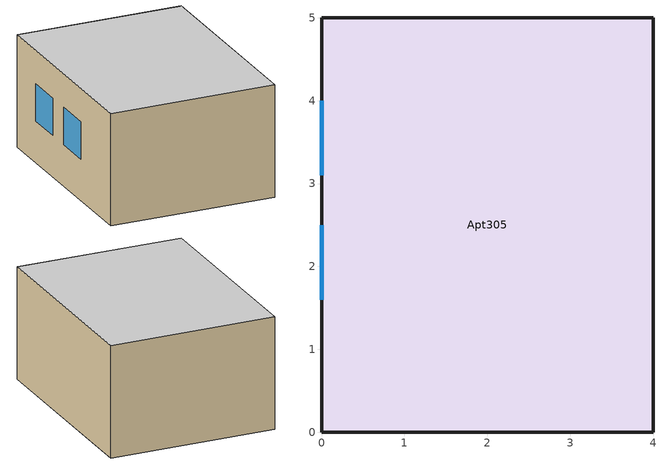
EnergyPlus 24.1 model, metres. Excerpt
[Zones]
Apt305
 floor othersidecoefficients (Con_IntSlab): 0,0 0,5 4,5 4,0 z5.4
 wall outside (Con_ExtWall): 0,5 0,0 z5.4:8.1
 wall othersidecoefficients (Con_IntWall): 0,0 4,0 4,5 0,5 z5.4:8.1
 window (Con_Window): 0,4 0,3.1 / 0,2.5 0,1.6 z6.4:7.3
 ceiling othersidecoefficients (Con_IntSlab): 0,0 4,0 4,5 0,5 z8.1
[Building]
Apt_305_50_Barry_St_Carlton: 0, Suburbs, 0.04, 0.004, FullInteriorAndExterior, 25, 6
[Material]
Mat_InternalMass: MediumRough, 0.01, 5, 1000, 1000
Con_ExtWall_layer_0: MediumRough, 0.11, 0.77, 1700, 840, 0.9, 0.75, 0.75
Con_ExtWall_layer_1: MediumRough, 0.06, 0.04, 20, 1030, 0.9, 0.75, 0.75
Con_ExtWall_layer_2; Con_IntWall_layer_0; Con_IntWall_layer_2; Con_IntSlab_layer_0; Con_IntSlab_layer_2: MediumRough, 0.013, 0.25, 800, 1090, 0.9, 0.75, 0.75
Con_IntWall_layer_1: MediumRough, 0.09, 0.6, 1400, 840, 0.9, 0.75, 0.75
Con_IntSlab_layer_1: MediumRough, 0.2, 1.7, 2300, 880, 0.9, 0.75, 0.75
[WindowMaterial:SimpleGlazingSystem]
Mat_Window: 5.4, 0.4875
[Construction]
Con_ExtWall: Con_ExtWall_layer_0, Con_ExtWall_layer_1, Con_ExtWall_layer_2
Con_IntWall: Con_IntWall_layer_0, Con_IntWall_layer_1, Con_IntWall_layer_2
Con_IntSlab: Con_IntSlab_layer_0, Con_IntSlab_layer_1, Con_IntSlab_layer_2
Con_IntMass: Mat_InternalMass
Con_Window: Mat_Window
[Zone]
Apt305: 0, 0, 0, 0, 1, 1, 2.7, 54, 20
[InternalMass]
Apt305_IntMass: Con_IntMass, Apt305, , 20
[SurfaceProperty:OtherSideCoefficients]
OSC_Adj: 7.6923, 20, 1, 0, 0, 0, 0
OSC_NorthWall; OSC_SouthWall; OSC_EastWall: 7.63, 20, 1, 0, 0, 0, 0
OSC_FloorSlab; OSC_CeilingSlab: 10.13, 20, 1, 0, 0, 0, 0
[OtherEquipment]
Apt305_Occupants: None, Apt305, Occ_Sched, EquipmentLevel, 84, , , 0, 0.6, 0
Apt305_Appliances: None, Apt305, App_Sched, EquipmentLevel, 60, , , 0, 0.6, 0
Apt305_Lights: None, Apt305, Lit_Sched, EquipmentLevel, 0, , , 0, 0.6, 0
[ZoneVentilation:DesignFlowRate]
Apt305_Ventilation: Apt305, Always1, Flow/Zone, 0.04, , , , Natural, 0, 1, 1, 0, 0, 0
[ZoneHVAC:IdealLoadsAirSystem]
Apt305_IdealLoads: , Apt305_SupplyNode, , , 50, 13, 0.0156, 0.0077, NoLimit, , , NoLimit, , , , , None, , None
[Zone equipment]
Apt305: Apt305_IdealLoads
[ThermostatSetpoint:DualSetpoint]
Apt305_DualSP: Heat_SP, Cool_SP
[ZoneControl:Thermostat]
Apt305_Thermostat: Apt305, Always4, ThermostatSetpoint:DualSetpoint, Apt305_DualSP
[ZoneControl:Thermostat:OperativeTemperature]
Apt305_Thermostat: Constant, 0.5
[ZoneInfiltration:DesignFlowRate]
Apt305_Infiltration: Apt305, Inf_Mod, Flow/Zone, 0.0020625, , , , 1, 0, 0, 0
[Schedule:Compact]
Occ_Sched: Fraction, Through: 12/31, For: Weekdays, Until: 01:00, 1, Until: 02:00, 1, Until: 03:00, 1, Until: 04:00, 1, Until: 05:00, 1, Until: 06:00, 1, Until: 07:00, 1, Until: 08:00, 1, Until: 09:00, 1, Until: 10:00, 0.5, Until: 11:00, 0.4, Until: 12:00, 0.5, Until: 13:00, 0.5, Until: 14:00, 0.5, Until: 15:00, 0.4, Until: 16:00, 0.5, Until: 17:00, 0.5, Until: 18:00, 0.5, Until: 19:00, 0.5, Until: 20:00, 0.5, Until: 21:00, 1, Until: 22:00, 1, Until: 23:00, 1, Until: 24:00, 1, For: AllOtherDays, Until: 01:00, 1, Until: 02:00, 1, Until: 03:00, 1, Until: 04:00, 1, Until: 05:00, 1, Until: 06:00, 1, Until: 07:00, 1, Until: 08:00, 1, Until: 09:00, 1, Until: 10:00, 0.8, Until: 11:00, 0.7, Until: 12:00, 0.7, Until: 13:00, 0.7, Until: 14:00, 0.7, Until: 15:00, 0.5, Until: 16:00, 0.5, Until: 17:00, 0.7, Until: 18:00, 0.8, Until: 19:00, 1, Until: 20:00, 1, Until: 21:00, 1, Until: 22:00, 1, Until: 23:00, 1, Until: 24:00, 1
App_Sched: Fraction, Through: 12/31, For: Weekdays, Until: 01:00, 0.1, Until: 02:00, 0.1, Until: 03:00, 0.1, Until: 04:00, 0.1, Until: 05:00, 0.1, Until: 06:00, 0.1, Until: 07:00, 0.2, Until: 08:00, 0.3, Until: 09:00, 0.2, Until: 10:00, 0.2, Until: 11:00, 0.2, Until: 12:00, 0.2, Until: 13:00, 0.3, Until: 14:00, 0.2, Until: 15:00, 0.2, Until: 16:00, 0.2, Until: 17:00, 0.2, Until: 18:00, 0.3, Until: 19:00, 0.3, Until: 20:00, 0.4, Until: 21:00, 1, Until: 22:00, 0.6, Until: 23:00, 0.4, Until: 24:00, 0.2, For: AllOtherDays, Until: 01:00, 0.1, Until: 02:00, 0.1, Until: 03:00, 0.1, Until: 04:00, 0.1, Until: 05:00, 0.1, Until: 06:00, 0.1, Until: 07:00, 0.1, Until: 08:00, 0.2, Until: 09:00, 0.3, Until: 10:00, 0.4, Until: 11:00, 0.3, Until: 12:00, 0.3, Until: 13:00, 0.4, Until: 14:00, 0.3, Until: 15:00, 0.3, Until: 16:00, 0.3, Until: 17:00, 0.3, Until: 18:00, 0.4, Until: 19:00, 0.4, Until: 20:00, 0.5, Until: 21:00, 1, Until: 22:00, 0.6, Until: 23:00, 0.4, Until: 24:00, 0.2
Lit_Sched: Fraction, Through: 12/31, For: Weekdays, Until: 01:00, 0, Until: 02:00, 0, Until: 03:00, 0, Until: 04:00, 0, Until: 05:00, 0, Until: 06:00, 0, Until: 07:00, 0.3, Until: 08:00, 0.3, Until: 09:00, 0.1, Until: 10:00, 0, Until: 11:00, 0, Until: 12:00, 0, Until: 13:00, 0, Until: 14:00, 0, Until: 15:00, 0, Until: 16:00, 0, Until: 17:00, 0.1, Until: 18:00, 0.5, Until: 19:00, 0.8, Until: 20:00, 0.8, Until: 21:00, 0.8, Until: 22:00, 0.7, Until: 23:00, 0.4, Until: 24:00, 0.1, For: AllOtherDays, Until: 01:00, 0, Until: 02:00, 0, Until: 03:00, 0, Until: 04:00, 0, Until: 05:00, 0, Until: 06:00, 0, Until: 07:00, 0, Until: 08:00, 0.1, Until: 09:00, 0.3, Until: 10:00, 0.3, Until: 11:00, 0.2, Until: 12:00, 0.2, Until: 13:00, 0.2, Until: 14:00, 0.2, Until: 15:00, 0.2, Until: 16:00, 0.2, Until: 17:00, 0.3, Until: 18:00, 0.5, Until: 19:00, 0.8, Until: 20:00, 0.8, Until: 21:00, 0.8, Until: 22:00, 0.7, Until: 23:00, 0.4, Until: 24:00, 0.1
Heat_SP: Temperature, Through: 12/31, For: Weekdays, Until: 01:00, 15, Until: 02:00, 15, Until: 03:00, 15, Until: 04:00, 15, Until: 05:00, 15, Until: 06:00, 15, Until: 07:00, 15, Until: 08:00, 15, Until: 09:00, 15, Until: 10:00, 15, Until: 11:00, 15, Until: 12:00, 15, Until: 13:00, 15, Until: 14:00, 15, Until: 15:00, 15, Until: 16:00, 15, Until: 17:00, 15, Until: 18:00, 15, Until: 19:00, 15, Until: 20:00, 18, Until: 21:00, 18, Until: 22:00, 18, Until: 23:00, 18, Until: 24:00, 15, For: AllOtherDays, Until: 01:00, 15, Until: 02:00, 15, Until: 03:00, 15, Until: 04:00, 15, Until: 05:00, 15, Until: 06:00, 15, Until: 07:00, 15, Until: 08:00, 15, Until: 09:00, 15, Until: 10:00, 15, Until: 11:00, 15, Until: 12:00, 15, Until: 13:00, 15, Until: 14:00, 15, Until: 15:00, 15, Until: 16:00, 15, Until: 17:00, 15, Until: 18:00, 15, Until: 19:00, 18, Until: 20:00, 18, Until: 21:00, 18, Until: 22:00, 18, Until: 23:00, 18, Until: 24:00, 15
Cool_SP: Temperature, Through: 12/31, For: Weekdays, Until: 01:00, 28, Until: 02:00, 28, Until: 03:00, 28, Until: 04:00, 28, Until: 05:00, 28, Until: 06:00, 28, Until: 07:00, 28, Until: 08:00, 28, Until: 09:00, 28, Until: 10:00, 28, Until: 11:00, 28, Until: 12:00, 28, Until: 13:00, 28, Until: 14:00, 28, Until: 15:00, 28, Until: 16:00, 28, Until: 17:00, 28, Until: 18:00, 26, Until: 19:00, 26, Until: 20:00, 26, Until: 21:00, 26, Until: 22:00, 26, Until: 23:00, 26, Until: 24:00, 28, For: AllOtherDays, Until: 01:00, 28, Until: 02:00, 28, Until: 03:00, 28, Until: 04:00, 28, Until: 05:00, 28, Until: 06:00, 28, Until: 07:00, 28, Until: 08:00, 28, Until: 09:00, 28, Until: 10:00, 26, Until: 11:00, 26, Until: 12:00, 26, Until: 13:00, 26, Until: 14:00, 26, Until: 15:00, 26, Until: 16:00, 26, Until: 17:00, 26, Until: 18:00, 26, Until: 19:00, 26, Until: 20:00, 26, Until: 21:00, 26, Until: 22:00, 26, Until: 23:00, 26, Until: 24:00, 28
Always1: Fraction, Through: 12/31, For: AllDays, Until: 24:00, 1
Always4: Control Type, Through: 12/31, For: AllDays, Until: 24:00, 4
